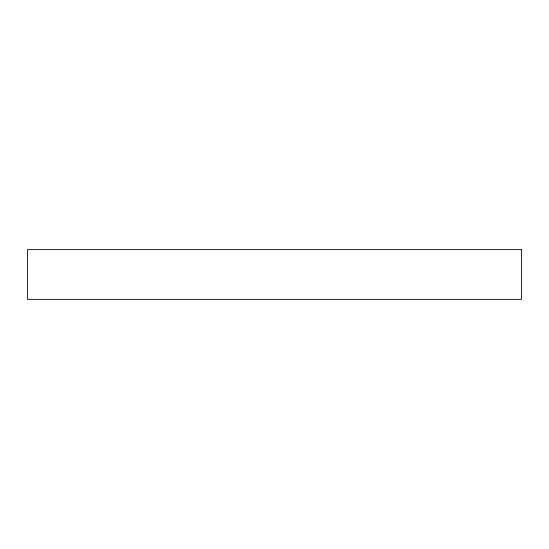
<?xml version="1.0" encoding="UTF-8"?>
<svg xmlns="http://www.w3.org/2000/svg" width="549" height="549" viewBox="0 0 549 549"><rect width="100%" height="100%" fill="white"/><g stroke="black" fill="none" stroke-linecap="round" stroke-linejoin="round"><path stroke-width="0.82" d="M521.55 249.637L27.45 249.637L27.45 299.363L521.55 299.363L521.55 249.637"/></g></svg>
